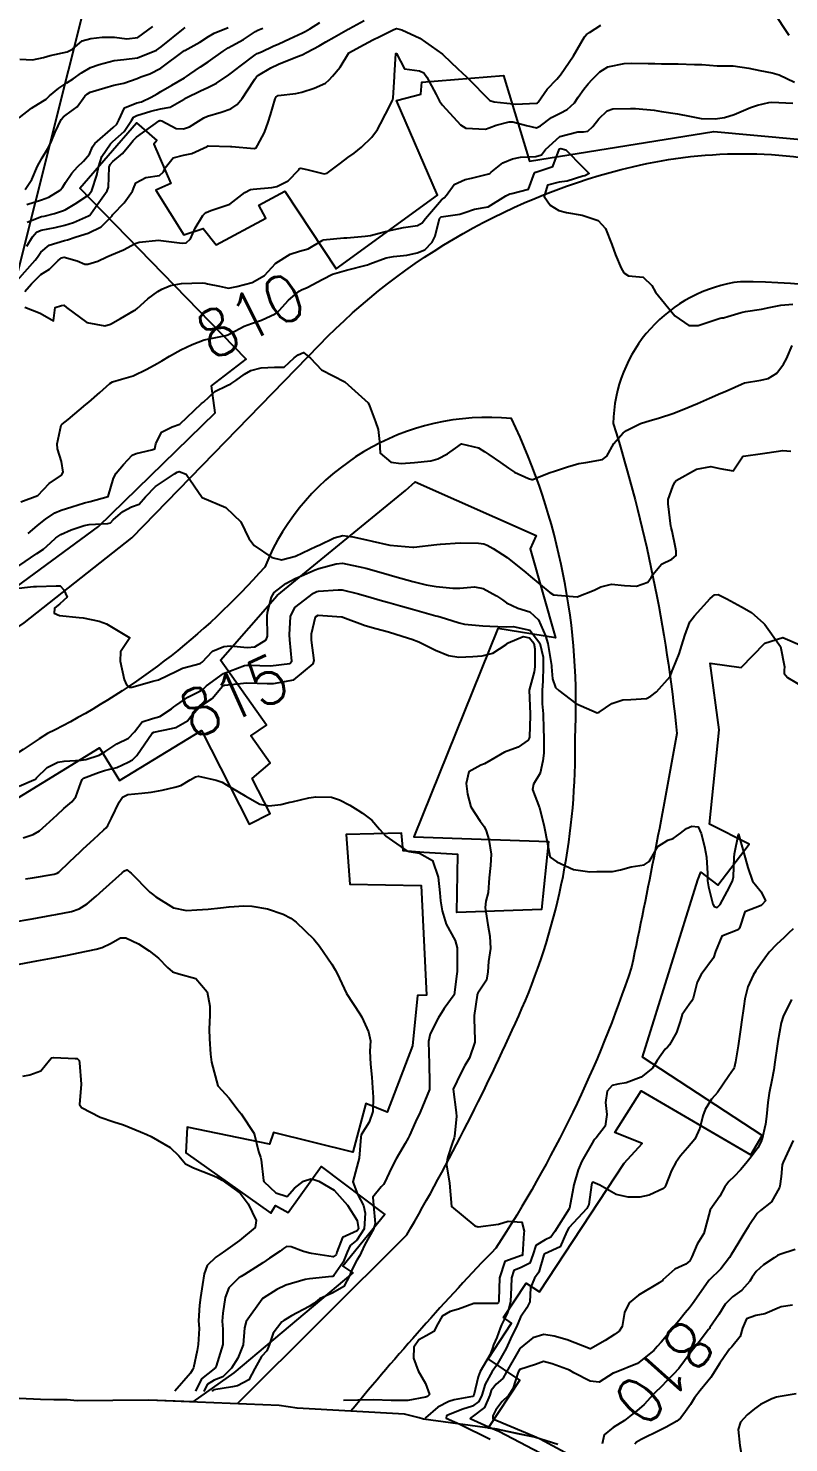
# Model space of a CAD drawing. Header units: metres. Extents: x 318500 to 325275, y 7408834 to 7428799.
# Drawn here: x 321146 to 321210.7, y 7424455.8 to 7424576.1 of the extents above; entities that cross this region are included whole.
import ezdxf
from ezdxf.enums import TextEntityAlignment as Align

# ---------------------------------------------------------------- set-up
doc = ezdxf.new("R2010")
doc.units = ezdxf.units.M
doc.header["$MEASUREMENT"] = 0
doc.linetypes.add('CONTINUO', pattern=[0])
for name, color, linetype in [('Area', 45, 'Continuous'), ('Cotas', 45, 'Continuous'), ('Curvas de Nivel 1m', 11, 'Continuous'), ('Curvas de Nivel 5m', 15, 'Continuous'), ('Edificações', 30, 'Continuous'), ('TEXTO', 45, 'Continuous'), ('Vias Primárias', 230, 'Continuous')]:
    doc.layers.add(name, color=color, linetype=linetype)
doc.styles.add('Style-STANDARD', font='STANDARD.shx')

msp = doc.modelspace()

# ---------------------------------------------------------------- linework, layer by layer
at = {"layer": 'Area'}
msp.add_lwpolyline([(321191.03, 7424455.68), (321189.05, 7424456.29), (321186.23, 7424456.89), (321185.88, 7424456.97), (321179.61, 7424457.83), (321179.24, 7424457.93), (321178, 7424458.25), (321168.86, 7424458.76), (321167.34, 7424459), (321156.22, 7424459.45), (321150.13, 7424459.39), (321149.3, 7424459.48), (321147.03, 7424459.49), (321142.15, 7424459.73)], dxfattribs=at)
at = {"layer": 'Curvas de Nivel 1m', "flags": 128}
for points, elevation in [([(321209.35, 7424577.57), (321210.69, 7424575.55)], 807), ([(321145.03, 7424554.68), (321146.58, 7424556.4), (321146.78, 7424556.67), (321147.06, 7424557.08), (321147.77, 7424557.68), (321149.08, 7424558.09), (321149.31, 7424558.14), (321149.96, 7424558.36), (321150.8, 7424558.63), (321151.09, 7424558.71), (321152.19, 7424559.23), (321153.11, 7424560.18), (321153.16, 7424560.26), (321153.21, 7424560.31), (321154.13, 7424561.29), (321154.84, 7424562.29), (321154.93, 7424562.5), (321155.14, 7424562.99), (321155.98, 7424563.44), (321157.15, 7424563.62), (321157.49, 7424563.92), (321157.64, 7424564.25), (321158.32, 7424565.1), (321159.18, 7424565.34), (321159.91, 7424565.49), (321161.19, 7424566.09), (321161.28, 7424566.12), (321163.19, 7424566.08), (321163.29, 7424566.07), (321165.19, 7424565.92), (321165.36, 7424565.97), (321165.5, 7424566.15), (321166.08, 7424567.27), (321166.4, 7424568.14), (321166.58, 7424568.78), (321166.99, 7424570.13), (321167.08, 7424570.3), (321167.24, 7424570.42), (321168.76, 7424570.59), (321169.25, 7424570.69), (321170.31, 7424571.03), (321171.26, 7424571.46), (321171.57, 7424571.76), (321171.86, 7424572.06), (321172.52, 7424572.82), (321173.26, 7424574.05), (321174.57, 7424574.76), (321175.31, 7424575.15), (321175.89, 7424575.43), (321177.04, 7424576), (321177.23, 7424576.09), (321177.32, 7424576.11), (321177.78, 7424575.99), (321179.31, 7424575.28), (321181.22, 7424573.94), (321181.26, 7424573.91), (321181.29, 7424573.88), (321182.53, 7424572.68), (321183.27, 7424571.99), (321183.31, 7424571.96), (321183.35, 7424571.92), (321185.24, 7424570), (321185.62, 7424569.88), (321187.24, 7424569.7), (321187.41, 7424569.68), (321189.24, 7424569.75), (321189.3, 7424569.78), (321189.36, 7424569.84), (321190.12, 7424570.96), (321190.94, 7424571.81), (321191.27, 7424572.18), (321192.36, 7424573.79), (321193.31, 7424575.4), (321193.49, 7424575.61), (321193.72, 7424575.78), (321194.69, 7424576.41)], 807), ([(321145.21, 7424568.52), (321146.27, 7424569.35), (321147.23, 7424569.92), (321147.51, 7424570.11), (321147.8, 7424570.38), (321148.57, 7424571.05), (321149.26, 7424571.48), (321149.8, 7424571.83), (321150.52, 7424572.35), (321151.27, 7424572.8), (321152.01, 7424573.06), (321153.28, 7424573.39), (321154.1, 7424573.48), (321155.28, 7424573.63), (321156.88, 7424574.27), (321157.29, 7424574.54), (321159.18, 7424576.09), (321159.32, 7424576.21)], 802), ([(321145.28, 7424573.5), (321146.33, 7424573.45), (321147.28, 7424573.66), (321147.84, 7424573.83), (321149.29, 7424574.12), (321149.75, 7424574.36), (321150.58, 7424575.07), (321151.3, 7424575.27), (321152.26, 7424575.37), (321153.31, 7424575.39), (321154.37, 7424575.23), (321155.31, 7424575.35), (321156.58, 7424576.27)], 801), ([(321145.73, 7424562.41), (321146.29, 7424563.26), (321146.77, 7424564.4), (321146.91, 7424564.65), (321147.17, 7424565.11), (321147.65, 7424565.91), (321147.9, 7424566.38), (321148.28, 7424567.3), (321148.78, 7424568.37), (321148.98, 7424568.6), (321149.22, 7424568.77), (321150.13, 7424569.45), (321150.8, 7424570.35), (321151.02, 7424570.57), (321151.25, 7424570.69), (321152.49, 7424571.08), (321153.25, 7424571.28), (321154.11, 7424571.45), (321155.26, 7424571.85), (321155.56, 7424571.99), (321156.32, 7424572.27), (321157.27, 7424572.73), (321159.27, 7424574.23), (321159.29, 7424574.24), (321160.58, 7424574.94), (321161.31, 7424575.44), (321161.79, 7424575.73), (321162.98, 7424576.19)], 803), ([(321145.85, 7424561.15), (321147.12, 7424561.53), (321147.74, 7424561.77), (321148.69, 7424562.37), (321148.9, 7424562.6), (321149.14, 7424563.02), (321149.7, 7424563.81), (321150.18, 7424564.35), (321150.69, 7424564.83), (321151.18, 7424565.43), (321151.46, 7424566.06), (321151.65, 7424566.33), (321153.2, 7424567.69), (321153.52, 7424567.99), (321153.68, 7424568.31), (321154.16, 7424569.36), (321155.23, 7424569.79), (321155.63, 7424569.88), (321156.45, 7424570.27), (321156.94, 7424570.57), (321157.25, 7424570.76), (321158.2, 7424571.3), (321159.27, 7424571.93), (321159.46, 7424572.04), (321159.74, 7424572.23), (321160.64, 7424572.85), (321161.28, 7424573.28), (321162.56, 7424574.19), (321163, 7424574.48), (321163.3, 7424574.64), (321164.3, 7424575.17), (321165.32, 7424575.85), (321165.51, 7424575.96), (321165.94, 7424576.14)], 804), ([(321145.87, 7424557.6), (321146.34, 7424558.4), (321146.69, 7424558.79), (321147.09, 7424558.95), (321148.27, 7424559.2), (321149.1, 7424559.39), (321149.84, 7424559.62), (321151.11, 7424560.18), (321151.21, 7424560.24), (321151.3, 7424560.34), (321151.71, 7424560.92), (321152.71, 7424562.32), (321152.82, 7424562.63), (321152.87, 7424564.31), (321152.94, 7424564.54), (321153.17, 7424564.81), (321154, 7424565.48), (321154.67, 7424566.3), (321154.9, 7424566.58), (321155.2, 7424566.87), (321157.12, 7424568.26), (321157.18, 7424568.29), (321157.21, 7424568.3), (321157.35, 7424568.26), (321158.57, 7424567.61), (321159.2, 7424567.57), (321159.69, 7424567.75), (321160.46, 7424568.22), (321160.91, 7424568.52), (321161.22, 7424568.67), (321162.4, 7424569.01), (321163.23, 7424569.29), (321163.77, 7424569.64), (321164.17, 7424570.17), (321164.6, 7424570.81), (321165.26, 7424571.8), (321165.41, 7424572.01), (321165.56, 7424572.15), (321166.63, 7424572.78), (321167.28, 7424573.08), (321168.9, 7424573.72), (321169.29, 7424573.88), (321169.72, 7424574.09), (321170.72, 7424574.65), (321171.3, 7424574.98), (321172.01, 7424575.37), (321173.21, 7424576.05), (321173.28, 7424576.09), (321173.32, 7424576.11), (321174.57, 7424576.79)], 806), ([(321145.7, 7424553.73), (321146.26, 7424554.4), (321147.04, 7424555.18), (321147.78, 7424555.65), (321148.54, 7424556.38), (321148.8, 7424556.62), (321149.05, 7424556.66), (321150.15, 7424556.35), (321150.79, 7424556.08), (321151.05, 7424556.06), (321151.9, 7424556.33), (321152.67, 7424556.7), (321153.06, 7424556.87), (321154.09, 7424557.28), (321155.07, 7424557.83), (321155.41, 7424557.95), (321157.08, 7424558.1), (321157.25, 7424558.09), (321159.07, 7424557.85), (321159.41, 7424557.89), (321159.8, 7424558.22), (321160.19, 7424559.12), (321160.83, 7424560.21), (321160.97, 7424560.35), (321161.11, 7424560.45), (321161.53, 7424560.62), (321163.12, 7424561.16), (321164.4, 7424562.16), (321164.88, 7424562.41), (321165.13, 7424562.44), (321166.7, 7424562.58), (321167.14, 7424562.67), (321168.09, 7424563.17), (321168.99, 7424564.1), (321169.06, 7424564.2), (321169.16, 7424564.24), (321169.79, 7424564.09), (321171.16, 7424563.74), (321171.41, 7424563.81), (321171.76, 7424564.06), (321172.56, 7424564.66), (321173.18, 7424565.13), (321173.7, 7424565.52), (321174.34, 7424566.03), (321175.2, 7424566.88), (321175.69, 7424567.53), (321175.96, 7424568.01), (321176.39, 7424568.84), (321176.98, 7424570), (321177.03, 7424570.21), (321177.13, 7424572), (321177.14, 7424572.13), (321177.26, 7424574), (321177.32, 7424574), (321177.98, 7424572.69), (321179.28, 7424572.52), (321179.64, 7424572.33), (321179.9, 7424571.96), (321180.7, 7424570.5), (321180.98, 7424569.94), (321181.23, 7424569.59), (321182.75, 7424567.92), (321183.21, 7424567.63), (321184.88, 7424567.56), (321185.21, 7424567.66), (321185.79, 7424567.88), (321186.9, 7424568.18), (321187.21, 7424568.17), (321188.37, 7424567.85), (321189.21, 7424567.67), (321189.56, 7424567.83), (321190.5, 7424568.54), (321191.23, 7424568.92), (321191.83, 7424569.21), (321192.45, 7424569.79), (321192.78, 7424570.26), (321193.26, 7424570.95), (321193.62, 7424571.42), (321193.95, 7424571.77), (321194.61, 7424572.43), (321195.28, 7424572.85), (321196.68, 7424573.14), (321197.28, 7424573.17), (321198.72, 7424573.14), (321199.28, 7424573.13), (321199.86, 7424573.12), (321201.28, 7424573.1), (321202.68, 7424573.05), (321203.28, 7424573.04), (321204.6, 7424572.95), (321205.28, 7424572.94), (321205.96, 7424572.94), (321207.28, 7424572.75), (321208.23, 7424572.53), (321209.28, 7424572.33), (321209.87, 7424572.16), (321211.17, 7424571.54)], 808), ([(321145.7, 7424552.41), (321146.99, 7424551.89), (321148.13, 7424551.24), (321148.28, 7424552.38), (321148.81, 7424552.56), (321149, 7424552.57), (321149.25, 7424552.37), (321150.98, 7424551.1), (321152.49, 7424550.81), (321152.98, 7424550.96), (321153.84, 7424551.45), (321155, 7424552.12), (321155.1, 7424552.18), (321155.24, 7424552.29), (321156.15, 7424553.13), (321157.02, 7424553.75), (321157.34, 7424553.94), (321158.09, 7424554.24), (321159.03, 7424554.42), (321160.77, 7424554.48), (321161.03, 7424554.45), (321161.23, 7424554.41), (321162.24, 7424554.19), (321163.03, 7424554.04), (321163.16, 7424554.05), (321163.73, 7424554.17), (321165.03, 7424554.51), (321166.07, 7424555.1), (321167.02, 7424556.13), (321167.03, 7424556.15), (321167.05, 7424556.16), (321168.26, 7424556.91), (321169.07, 7424557.18), (321169.79, 7424557.37), (321170.98, 7424558.07), (321171.04, 7424558.11), (321171.08, 7424558.13), (321172.84, 7424558.3), (321173.08, 7424558.32), (321174.66, 7424558.45), (321175.09, 7424558.52), (321176.27, 7424558.83), (321177.1, 7424559.01), (321177.9, 7424559.18), (321179.1, 7424559.36), (321179.49, 7424559.58), (321179.77, 7424559.96), (321181.13, 7424561.53), (321181.36, 7424561.71), (321181.58, 7424561.94), (321182.23, 7424562.84), (321183.15, 7424563.26), (321183.69, 7424563.38), (321185.16, 7424563.75), (321185.25, 7424563.79), (321185.37, 7424563.89), (321186.36, 7424564.68), (321187.18, 7424565.02), (321187.87, 7424565.16), (321189.18, 7424565.23), (321189.64, 7424565.38), (321190, 7424565.83), (321191.2, 7424566.92), (321192.75, 7424567.33), (321193.21, 7424567.32), (321193.59, 7424567.39), (321194.03, 7424567.77), (321194.54, 7424568.44), (321195.23, 7424569.1), (321195.71, 7424569.28), (321197.23, 7424569.31), (321197.65, 7424569.31), (321199.23, 7424569.16), (321199.87, 7424569.06), (321201.23, 7424568.86), (321202.24, 7424568.65), (321203.22, 7424568.45), (321204.43, 7424568.43), (321205.22, 7424568.55), (321206.04, 7424568.8), (321207.24, 7424569.32), (321207.43, 7424569.4), (321208.02, 7424569.59), (321208.99, 7424569.83), (321209.24, 7424569.85), (321211.04, 7424569.75)], 809), ([(321145.98, 7424533.17), (321146.75, 7424533.82), (321147.06, 7424534.08), (321147.45, 7424534.38), (321148.24, 7424534.91), (321148.77, 7424535.14), (321149.7, 7424535.43), (321150.78, 7424535.76), (321151.24, 7424535.87), (321152.79, 7424536.31), (321153.24, 7424537.87), (321153.47, 7424538.3), (321154.08, 7424539.04), (321154.83, 7424539.81), (321155.15, 7424539.97), (321156.5, 7424540.27), (321156.74, 7424540.36), (321156.85, 7424540.8), (321157.32, 7424541.79), (321158.24, 7424542.24), (321158.87, 7424542.46), (321160.73, 7424544.21), (321160.82, 7424544.28), (321160.89, 7424544.34), (321161.87, 7424545.23), (321162.91, 7424545.76), (321163.21, 7424545.88), (321163.63, 7424546.17), (321164.37, 7424546.72), (321164.93, 7424547.02), (321165.81, 7424547.26), (321166.94, 7424547.31), (321167.76, 7424547.3), (321168.62, 7424548.1), (321168.95, 7424548.37), (321169.41, 7424548.55), (321169.99, 7424548.08), (321170.94, 7424547.09), (321172.92, 7424546.05), (321174.89, 7424544.27), (321175.02, 7424544.02), (321175.53, 7424542.67), (321175.76, 7424542.01), (321175.88, 7424540.98), (321175.92, 7424540), (321176.83, 7424539.23), (321177.71, 7424539.1), (321178.83, 7424539.19), (321180.23, 7424539.35), (321180.84, 7424539.52), (321181.66, 7424539.93), (321182.34, 7424540.43), (321182.85, 7424540.79), (321184.28, 7424540.46), (321184.84, 7424540.1), (321185.18, 7424539.88), (321186.16, 7424539.2), (321186.83, 7424538.73), (321187.36, 7424538.39), (321188.53, 7424537.83), (321188.82, 7424537.74), (321188.91, 7424537.74), (321189.11, 7424537.83), (321190.31, 7424538.33), (321190.83, 7424538.5), (321191.87, 7424538.83), (321192.83, 7424539.1), (321193.41, 7424539.2), (321194.84, 7424539.45), (321195.2, 7424539.75), (321195.79, 7424540.81), (321196.59, 7424541.73), (321196.76, 7424541.85), (321196.87, 7424541.92), (321198.07, 7424542.53), (321198.89, 7424542.77), (321199.6, 7424542.98), (321200.9, 7424543.4), (321201.1, 7424543.47), (321201.61, 7424543.67), (321202.91, 7424544.22), (321203.93, 7424544.66), (321204.91, 7424545.09), (321205.28, 7424545.25), (321206.09, 7424545.61), (321206.66, 7424545.87), (321206.93, 7424545.98), (321208.3, 7424546.21), (321208.93, 7424546.34), (321209.68, 7424546.81), (321210.25, 7424547.55), (321210.5, 7424548.01), (321210.97, 7424549.16)], 811), ([(321145.19, 7424530.41), (321146.72, 7424531.45), (321147.28, 7424531.83), (321147.88, 7424532.38), (321148.32, 7424532.79), (321148.74, 7424533.07), (321149.62, 7424533.48), (321150.75, 7424533.85), (321151.17, 7424533.92), (321152.76, 7424534.01), (321152.98, 7424534.08), (321153.22, 7424534.31), (321154.04, 7424535.03), (321154.78, 7424535.43), (321155.41, 7424535.65), (321155.97, 7424536.27), (321156.8, 7424537.15), (321158.43, 7424538.24), (321158.66, 7424538.39), (321158.81, 7424538.44), (321159.41, 7424538.22), (321160.79, 7424536.21), (321162.78, 7424535.37), (321164.08, 7424534.16), (321164.74, 7424532.73), (321165.19, 7424532.15), (321166.72, 7424531.11), (321167.52, 7424530.92), (321168.72, 7424531.24), (321170.52, 7424532.07), (321170.74, 7424532.18), (321172.01, 7424532.79), (321172.75, 7424532.98), (321173.59, 7424532.88), (321174.75, 7424532.62), (321175.24, 7424532.51), (321176.74, 7424532.17), (321178.7, 7424532.01), (321178.74, 7424532.01), (321178.79, 7424532.01), (321180.74, 7424532.22), (321181.06, 7424532.26), (321182.74, 7424532.38), (321184.29, 7424532.35), (321184.74, 7424532.28), (321185.03, 7424532.17), (321185.55, 7424531.88), (321186.73, 7424531.11), (321188.33, 7424529.84), (321188.71, 7424529.51), (321190.36, 7424528.14), (321190.68, 7424527.95), (321192.68, 7424527.78), (321194.12, 7424528.33), (321194.69, 7424528.61), (321195.6, 7424528.84), (321196.7, 7424528.74), (321197.74, 7424528.67), (321198.7, 7424529.03), (321198.99, 7424529.41), (321199.14, 7424529.7), (321199.86, 7424530.55), (321200.73, 7424530.97), (321201.11, 7424531.29), (321201.1, 7424531.67), (321201.04, 7424531.98), (321200.76, 7424533.37), (321200.68, 7424533.68), (321200.66, 7424533.78), (321200.42, 7424535.68), (321200.44, 7424536.04), (321200.81, 7424537.16), (321200.98, 7424537.52), (321201.11, 7424537.68), (321202.83, 7424538.64), (321204.05, 7424538.85), (321204.83, 7424538.68), (321205.96, 7424538.48), (321206.69, 7424539.6), (321206.76, 7424539.68), (321206.84, 7424539.73), (321208.46, 7424539.96), (321208.85, 7424540.02), (321210.19, 7424540.21), (321210.85, 7424540.17)], 812), ([(321144.68, 7424528.45), (321146.44, 7424528.64), (321146.68, 7424528.66), (321148.35, 7424528.71), (321148.69, 7424528.71), (321149.01, 7424528.37), (321149.28, 7424527.75), (321148.66, 7424527.19), (321148.21, 7424526.82), (321148.19, 7424526.37), (321148.65, 7424526.19), (321150.32, 7424526.02), (321150.65, 7424525.98), (321152.02, 7424525.7), (321152.64, 7424525.47), (321154.63, 7424524.29), (321153.82, 7424523.09), (321153.79, 7424522.3), (321154.15, 7424520.73), (321154.33, 7424520.29), (321154.58, 7424520.09), (321154.79, 7424520.08), (321155.51, 7424520.28), (321156.58, 7424520.59), (321157.06, 7424520.72), (321158.59, 7424521.45), (321159.11, 7424521.71), (321160.6, 7424522.1), (321160.79, 7424522.21), (321161.66, 7424523.15), (321162.62, 7424523.55), (321163.2, 7424523.6), (321164.62, 7424523.47), (321165.25, 7424523.51), (321166.23, 7424524.13), (321166.34, 7424524.43), (321166.32, 7424526.13), (321166.34, 7424526.45), (321166.68, 7424527.75), (321166.9, 7424528.13), (321167.89, 7424528.91), (321168.7, 7424529.32), (321169.24, 7424529.56), (321170.38, 7424530.07), (321170.71, 7424530.19), (321172.19, 7424530.59), (321172.72, 7424530.64), (321174.46, 7424530.28), (321174.71, 7424530.21), (321175.41, 7424530.01), (321176.7, 7424529.64), (321177.18, 7424529.5), (321178.7, 7424529.08), (321179.85, 7424528.79), (321180.69, 7424528.65), (321182.1, 7424528.5), (321182.69, 7424528.51), (321183.96, 7424528.63), (321184.69, 7424528.49), (321185.82, 7424527.87), (321186.32, 7424527.51), (321186.67, 7424527.26), (321187.64, 7424526.82), (321188.67, 7424526.49), (321189.38, 7424525.82), (321189.98, 7424524.47), (321190.18, 7424523.81), (321190.49, 7424521.92), (321190.5, 7424521.81), (321190.59, 7424520.79), (321190.84, 7424520.06), (321191.12, 7424519.8), (321192.56, 7424518.69), (321194.38, 7424517.92), (321194.55, 7424517.96), (321195.62, 7424518.69), (321196.57, 7424519.01), (321197.25, 7424519.04), (321198.57, 7424519.14), (321198.95, 7424519.32), (321199.44, 7424519.69), (321200.59, 7424521.01), (321200.78, 7424521.49), (321200.85, 7424521.67), (321201.35, 7424522.93), (321201.59, 7424523.66), (321201.83, 7424524.48), (321202.28, 7424525.65), (321202.67, 7424526.17), (321204.01, 7424527.63), (321204.36, 7424527.95), (321204.69, 7424527.98), (321205.43, 7424527.61), (321206.67, 7424526.93), (321207.53, 7424526.45), (321208.52, 7424525.57), (321208.66, 7424525.41), (321209.98, 7424523.55), (321210.33, 7424521.82), (321210.3, 7424521.54), (321210.3, 7424521.25), (321210.59, 7424520.92), (321212.1, 7424520.01)], 813), ([(321145.2, 7424511.66), (321146.47, 7424512.2), (321146.59, 7424512.27), (321146.69, 7424512.39), (321147.6, 7424513.26), (321148.49, 7424513.7), (321149.04, 7424513.81), (321150.49, 7424513.88), (321150.89, 7424513.94), (321152.01, 7424514.32), (321152.5, 7424514.6), (321153.53, 7424515.28), (321154.51, 7424515.76), (321155.02, 7424516.28), (321155.67, 7424517.13), (321156.54, 7424517.43), (321157.19, 7424517.6), (321158.18, 7424518.24), (321158.38, 7424518.41), (321158.55, 7424518.54), (321159.55, 7424519.24), (321160.57, 7424519.76), (321160.85, 7424519.93), (321161.14, 7424520.2), (321162.59, 7424521.25), (321164.38, 7424521.94), (321164.6, 7424521.97), (321164.78, 7424521.96), (321166.6, 7424521.9), (321168.23, 7424522.11), (321168.41, 7424522.29), (321168.25, 7424524.11), (321168.2, 7424524.54), (321168.28, 7424526.11), (321168.67, 7424526.87), (321170.26, 7424528.08), (321170.54, 7424528.22), (321170.68, 7424528.26), (321172.36, 7424528.38), (321172.68, 7424528.36), (321174.07, 7424528.03), (321174.55, 7424527.89), (321174.68, 7424527.85), (321176.12, 7424527.44), (321176.67, 7424527.28), (321177.64, 7424527.01), (321178.67, 7424526.72), (321179.26, 7424526.55), (321180.66, 7424526.17), (321180.84, 7424526.12), (321181.47, 7424525.93), (321182.65, 7424525.57), (321183.1, 7424525.45), (321184.65, 7424525.3), (321185.24, 7424525.29), (321186.65, 7424525.22), (321187.24, 7424525.26), (321188.65, 7424524.94), (321189.52, 7424523.82), (321189.78, 7424522.65), (321189.8, 7424521.82), (321189.77, 7424520.64), (321189.71, 7424519.82), (321189.72, 7424518.67), (321189.78, 7424517.82), (321189.83, 7424516.51), (321189.86, 7424515.82), (321189.84, 7424514.49), (321189.77, 7424513.82), (321189.53, 7424512.78), (321188.97, 7424511.83), (321188.89, 7424511.4), (321189.48, 7424509.82), (321189.86, 7424508.38), (321189.97, 7424507.81), (321190.32, 7424505.88), (321190.33, 7424505.81), (321190.39, 7424505.62), (321190.95, 7424505.24), (321192.37, 7424504.59), (321193.75, 7424504.38), (321194.37, 7424504.41), (321195.7, 7424504.41), (321196.37, 7424504.54), (321197.28, 7424504.81), (321198.38, 7424504.98), (321198.82, 7424505.25), (321199.06, 7424505.69), (321199.55, 7424506.54), (321200.41, 7424507.07), (321200.85, 7424507.23), (321201.48, 7424507.66), (321202, 7424508.08), (321202.43, 7424508.28), (321202.98, 7424508.2), (321203.24, 7424507.64), (321203.51, 7424506.53), (321203.7, 7424505.63), (321203.77, 7424504.23), (321203.78, 7424503.63), (321203.85, 7424503.12), (321204.23, 7424501.62), (321204.34, 7424501.43), (321204.6, 7424501.36), (321204.84, 7424501.61), (321205.45, 7424502.7), (321205.91, 7424503.6), (321205.99, 7424503.97), (321206.04, 7424505.6), (321206.08, 7424505.9), (321206.42, 7424507.59), (321206.98, 7424505.58), (321207.21, 7424504.75), (321207.61, 7424503.58), (321208.35, 7424502.67), (321208.71, 7424501.93), (321208.39, 7424501.57), (321208.37, 7424501.54), (321208.34, 7424501.53), (321206.94, 7424500.97), (321206.49, 7424499.59), (321206.42, 7424499.48), (321206.31, 7424499.42), (321204.99, 7424498.92), (321204.44, 7424497.62), (321204.27, 7424497.08), (321203.22, 7424495.64), (321202.9, 7424494.99), (321202.55, 7424493.65), (321202.45, 7424493.42), (321202.22, 7424493.11), (321201.62, 7424492.24), (321201.45, 7424491.66), (321201.14, 7424490.71), (321200.55, 7424489.67), (321200.37, 7424489.48), (321200.17, 7424489.3), (321199.5, 7424488.34), (321199.08, 7424487.69), (321198.14, 7424486.91), (321196.85, 7424486.44), (321196.13, 7424486.32), (321195.66, 7424486.2), (321195.23, 7424485.74), (321195.1, 7424484.75), (321195.22, 7424483.74), (321195.08, 7424482.75), (321194.31, 7424481.75), (321194.18, 7424481.64), (321194.07, 7424481.49), (321193.09, 7424479.76), (321192.78, 7424479.03), (321192.4, 7424477.77), (321192.33, 7424477.46), (321192.02, 7424475.78), (321191.99, 7424475.72), (321190.77, 7424473.8), (321190.44, 7424473.32), (321189.96, 7424473.07), (321189.17, 7424472.6), (321188.92, 7424471.82), (321188.66, 7424471.1), (321187.92, 7424470.73), (321187.29, 7424470.46), (321187.09, 7424469.84), (321187.08, 7424469.02), (321187.01, 7424467.84), (321186.79, 7424466.94), (321186.25, 7424465.85), (321186.13, 7424465.58), (321185.84, 7424464.77), (321185.56, 7424464.14), (321185.49, 7424463.87), (321185.29, 7424463.33), (321184.44, 7424461.88), (321184.25, 7424461.44), (321183.88, 7424459.88), (321183.85, 7424459.81), (321183.78, 7424459.76), (321182.22, 7424459.46), (321181.77, 7424459.33), (321180.84, 7424458.85), (321179.78, 7424457.94), (321179.8, 7424457.92)], 814), ([(321145.74, 7424503.78), (321146.35, 7424503.88), (321148.19, 7424504.19), (321148.36, 7424504.23), (321148.45, 7424504.27), (321148.57, 7424504.36), (321149.5, 7424505.23), (321150.39, 7424506.08), (321150.52, 7424506.21), (321150.65, 7424506.34), (321151.56, 7424507.17), (321152.41, 7424507.96), (321152.6, 7424508.13), (321152.74, 7424508.31), (321153.07, 7424508.95), (321153.73, 7424510.3), (321154.01, 7424510.74), (321154.45, 7424510.97), (321155.65, 7424511.07), (321156.45, 7424511.15), (321157.37, 7424511.33), (321158.46, 7424511.58), (321158.97, 7424511.72), (321159.75, 7424512.22), (321160.22, 7424512.47), (321160.47, 7424512.51), (321161.98, 7424512.19), (321162.47, 7424512), (321162.85, 7424511.79), (321164.45, 7424510.86), (321165.68, 7424510.14), (321166.44, 7424509.99), (321167.48, 7424510.11), (321168.23, 7424510.31), (321168.44, 7424510.35), (321169.86, 7424510.67), (321170.45, 7424510.76), (321171.78, 7424510.72), (321172.45, 7424510.52), (321173.35, 7424510.04), (321174.03, 7424509.62), (321174.43, 7424509.38), (321175.2, 7424508.78), (321175.86, 7424508), (321176.41, 7424507.41), (321178.19, 7424506.18), (321178.39, 7424506.12), (321179.26, 7424505.96), (321180.38, 7424505.35), (321180.87, 7424503.93), (321181.01, 7424502.59), (321181.07, 7424501.93), (321181.19, 7424501.06), (321181.55, 7424499.92), (321182.29, 7424498.55), (321182.47, 7424497.91), (321182.48, 7424497.7), (321182.48, 7424495.91), (321182.46, 7424495.7), (321182.23, 7424493.91), (321181.37, 7424492.77), (321180.87, 7424491.93), (321180.19, 7424490.6), (321180.04, 7424489.94), (321180.08, 7424488.01), (321180.09, 7424487.94), (321180.13, 7424486.56), (321180.13, 7424485.94), (321180.12, 7424485.88), (321179.32, 7424483.95), (321178.92, 7424483.12), (321178.42, 7424481.96), (321178.31, 7424481.72), (321178.06, 7424481.27), (321177.56, 7424480.46), (321177.29, 7424479.98), (321176.85, 7424479.16), (321176.32, 7424477.99), (321176.22, 7424477.78), (321176.01, 7424477.6), (321175.29, 7424476.71), (321175.36, 7424476), (321175.5, 7424474.47), (321175.36, 7424474), (321174.63, 7424472.69), (321174.31, 7424472.01), (321174.2, 7424471.75), (321173.93, 7424471.36), (321173.47, 7424470.48), (321173.3, 7424470.03), (321172.84, 7424469.1), (321171.9, 7424468.57), (321170.76, 7424468.06), (321170.28, 7424467.66), (321169.88, 7424467.4), (321168.39, 7424466.61), (321167.86, 7424466.31), (321167.73, 7424466.23), (321167.56, 7424466.1), (321166.82, 7424465.13), (321166.48, 7424464.11), (321166.29, 7424463.65), (321165.82, 7424463.15), (321165.27, 7424462.13), (321164.76, 7424461.17), (321163.79, 7424460.67), (321163.37, 7424460.57), (321161.78, 7424460.32), (321161.69, 7424460.28), (321161.64, 7424460.18)], 816), ([(321144.63, 7424500.09), (321146.31, 7424500.39), (321147.99, 7424500.69), (321148.32, 7424500.74), (321149.66, 7424501.01), (321150.32, 7424501.25), (321150.99, 7424501.67), (321151.76, 7424502.32), (321152.35, 7424502.86), (321153.96, 7424504.29), (321154.17, 7424504.48), (321154.36, 7424504.54), (321154.73, 7424504.28), (321156.34, 7424502.65), (321156.55, 7424502.47), (321156.83, 7424502.25), (321158.33, 7424501.32), (321159.45, 7424501.1), (321160.32, 7424501.15), (321161.3, 7424501.22), (321162.33, 7424501.31), (321163.09, 7424501.41), (321164.33, 7424501.5), (321165.01, 7424501.46), (321166.33, 7424501.25), (321167.66, 7424500.77), (321168.31, 7424500.43), (321168.79, 7424500.09), (321170.29, 7424498.66), (321170.76, 7424498.07), (321171.8, 7424496.52), (321172.1, 7424496.05), (321172.26, 7424495.73), (321173.06, 7424494.04), (321174.2, 7424492.3), (321174.37, 7424492.02), (321174.94, 7424490.76), (321175.1, 7424490.01), (321175.04, 7424489.13), (321175.09, 7424488.01), (321175.2, 7424486.93), (321175.28, 7424486), (321175.34, 7424485.23), (321175.29, 7424484), (321175, 7424483.1), (321174.32, 7424482.02), (321174.27, 7424481.81), (321174.15, 7424480.02), (321174.04, 7424479.73), (321173.61, 7424478.02), (321174, 7424476.97), (321174.5, 7424476.01), (321174.65, 7424475.34), (321174.56, 7424474.01), (321173.95, 7424473.06), (321173.38, 7424472.59), (321173.11, 7424472.03), (321172.78, 7424471.18), (321171.99, 7424470.04), (321171.95, 7424470), (321171.91, 7424469.97), (321171.82, 7424469.95), (321169.91, 7424469.76), (321169.53, 7424469.7), (321167.9, 7424469.24), (321167.13, 7424468.87), (321165.98, 7424468.12), (321165.92, 7424468.08), (321165.88, 7424468.04), (321164.52, 7424466.14), (321164.38, 7424465.61), (321164.26, 7424464.14), (321163.82, 7424463.03), (321163.28, 7424462.16), (321162.53, 7424461.44), (321161.79, 7424461.15), (321161.2, 7424460.77), (321160.93, 7424460.19)], 817), ([(321211.05, 7424499.53), (321210.67, 7424499.17), (321210.3, 7424498.81), (321209.64, 7424498.2), (321209.03, 7424497.56), (321208.27, 7424496.54), (321207.88, 7424495.96), (321207.65, 7424495.58), (321207.21, 7424494.61), (321206.95, 7424493.58), (321206.85, 7424492.95), (321206.67, 7424491.59), (321206.61, 7424491.17), (321206.38, 7424489.59), (321206.35, 7424489.41), (321206.16, 7424488.21), (321206.04, 7424487.7), (321205.98, 7424487.59), (321205.58, 7424487.04), (321204.62, 7424485.61), (321204.39, 7424485.36), (321204.12, 7424485.04), (321203.57, 7424484.16), (321203.37, 7424483.63), (321203.13, 7424482.59), (321202.7, 7424481.64), (321202.06, 7424480.9), (321201.47, 7424480.24), (321201.07, 7424479.66), (321200.71, 7424478.99), (321200.2, 7424477.67), (321200.13, 7424477.56), (321200.02, 7424477.45), (321198.82, 7424476.88), (321198.01, 7424476.72), (321197.02, 7424476.7), (321196.01, 7424476.93), (321194.6, 7424477.74), (321194.02, 7424477.98), (321193.92, 7424477.86), (321193.9, 7424477.75), (321193.67, 7424476.08), (321193.51, 7424475.76), (321191.97, 7424474.11), (321191.81, 7424473.78), (321191.25, 7424472.49), (321189.94, 7424471.9), (321189.88, 7424471.87), (321189.86, 7424471.81), (321189.41, 7424470.33), (321189.06, 7424469.82), (321188.72, 7424469), (321188.67, 7424467.82), (321188.41, 7424467.29), (321187.87, 7424466.51), (321187.67, 7424466.02), (321187.59, 7424465.83), (321187.01, 7424464.67), (321186.63, 7424463.85), (321185.82, 7424462.39), (321185.46, 7424461.87), (321184.85, 7424460.82), (321184.56, 7424459.87), (321184.33, 7424459.32), (321183.77, 7424458.94), (321182.97, 7424458.69), (321181.75, 7424458.21), (321181.56, 7424458.11), (321181.55, 7424457.91), (321182.7, 7424457.41), (321185.27, 7424456.13)], 813), ([(321144.6, 7424496.41), (321146.26, 7424496.74), (321146.7, 7424496.82), (321148.27, 7424497.09), (321149.32, 7424497.3), (321150.27, 7424497.5), (321151.76, 7424497.8), (321152.28, 7424497.96), (321152.98, 7424498.3), (321153.82, 7424498.76), (321154.29, 7424498.78), (321155.36, 7424498.27), (321156.27, 7424497.66), (321157.05, 7424497.03), (321157.82, 7424496.24), (321158.25, 7424495.87), (321158.78, 7424495.7), (321160.25, 7424495.3), (321161.2, 7424494.19), (321161.43, 7424492.97), (321161.42, 7424492.19), (321161.38, 7424490.99), (321161.39, 7424490.19), (321161.48, 7424488.87), (321161.58, 7424488.19), (321162.12, 7424486.18), (321163.07, 7424485.13), (321163.82, 7424484.15), (321164.09, 7424483.8), (321165.21, 7424482.13), (321165.57, 7424480.6), (321165.74, 7424480.12), (321165.8, 7424479.89), (321165.99, 7424478.12), (321166.02, 7424478.05), (321167.05, 7424477.07), (321168, 7424476.77), (321168.63, 7424477.47), (321169.39, 7424478.08), (321170.02, 7424478.26), (321170.19, 7424478.24), (321170.71, 7424478.06), (321172.01, 7424477.3), (321173.14, 7424476.03), (321173.97, 7424474.74), (321174.08, 7424474.02), (321173.96, 7424473.84), (321172.71, 7424473.28), (321172.24, 7424472.04), (321172.17, 7424471.8), (321171.93, 7424471.63), (321170.08, 7424471.93), (321169.94, 7424471.96), (321169.41, 7424472.08), (321168.35, 7424472.5), (321167.94, 7424472.51), (321167.7, 7424472.34), (321167.41, 7424472.11), (321166.52, 7424471.52), (321165.93, 7424471.14), (321165.31, 7424470.74), (321164.38, 7424470.14), (321164.09, 7424469.96), (321163.91, 7424469.84), (321163.05, 7424469.01), (321162.74, 7424468.17), (321162.54, 7424466.85), (321162.49, 7424466.17), (321162.54, 7424465.48), (321162.55, 7424464.17), (321161.98, 7424462.35), (321161.89, 7424462.18), (321161.85, 7424462.14), (321161.81, 7424462.12), (321160.71, 7424461.27), (321160.21, 7424460.2)], 818), ([(321210.92, 7424493.53), (321210.22, 7424492.08), (321210.05, 7424491.54), (321209.77, 7424489.96), (321209.71, 7424489.55), (321209.51, 7424488.2), (321209.41, 7424487.55), (321209.24, 7424486.66), (321209.02, 7424485.56), (321208.91, 7424484.77), (321208.8, 7424483.56), (321208.72, 7424482.93), (321208.4, 7424481.57), (321208.06, 7424480.9), (321207.48, 7424480.15), (321207.03, 7424479.58), (321206.59, 7424479.04), (321206.03, 7424478.46), (321205.59, 7424478.04), (321205.25, 7424477.6), (321204.81, 7424476.81), (321203.99, 7424475.62), (321203.45, 7424473.63), (321202.89, 7424472.7), (321202.45, 7424471.64), (321202.27, 7424471.31), (321201.93, 7424471.02), (321200.99, 7424470.6), (321199.97, 7424469.67), (321199.94, 7424469.63), (321199.91, 7424469.58), (321199.67, 7424469.43), (321197.9, 7424468.37), (321197.11, 7424467.71), (321196.7, 7424466.9), (321196.52, 7424465.72), (321196.26, 7424465.32), (321195.85, 7424465.02), (321195.06, 7424464.52), (321193.83, 7424463.8), (321193.78, 7424463.8), (321191.84, 7424464.57), (321190.74, 7424464.9), (321189.85, 7424465.03), (321188.9, 7424464.76), (321187.83, 7424463.87), (321187.81, 7424463.85), (321187.8, 7424463.83), (321187.77, 7424463.78), (321186.68, 7424461.85), (321186.35, 7424461.3), (321185.79, 7424460.8), (321185.38, 7424460.28), (321185.24, 7424459.87), (321184.8, 7424458.83), (321183.75, 7424458.02), (321183.66, 7424457.98), (321183.59, 7424457.88), (321185.13, 7424457.19), (321186.01, 7424456.81), (321190.74, 7424454.34)], 812), ([(321145.53, 7424486.99), (321146.13, 7424487.12), (321147.05, 7424487.47), (321147.78, 7424488.37), (321147.96, 7424488.56), (321148.15, 7424488.6), (321149.98, 7424488.52), (321150.15, 7424488.5), (321150.3, 7424488.34), (321150.34, 7424488.14), (321150.48, 7424486.33), (321150.34, 7424484.58), (321150.5, 7424484.33), (321152.09, 7424483.53), (321153.25, 7424483.13), (321154.08, 7424482.85), (321155.54, 7424482.27), (321156.07, 7424482.05), (321156.45, 7424481.87), (321158.05, 7424480.93), (321158.78, 7424480.22), (321159.37, 7424479.55), (321160.03, 7424479.21), (321161.63, 7424478.58), (321162.02, 7424478.41), (321162.18, 7424478.34), (321162.49, 7424478.17), (321164, 7424477.05), (321164.7, 7424476.14), (321165.36, 7424474.74), (321165.28, 7424474.13), (321163.95, 7424473.03), (321162.75, 7424472.17), (321162.27, 7424471.84), (321161.93, 7424471.61), (321161.21, 7424470.9), (321160.94, 7424470.19), (321160.8, 7424469.29), (321160.64, 7424468.19), (321160.55, 7424467.52), (321160.48, 7424466.19), (321160.51, 7424465.53), (321160.45, 7424464.19), (321160.34, 7424463.68), (321160.05, 7424462.2), (321159.97, 7424462.03), (321159.8, 7424461.73), (321158.45, 7424460.22)], 819), ([(321211.05, 7424481.53), (321210.21, 7424479.69), (321210.15, 7424479.54), (321210.13, 7424479.46), (321210.03, 7424478.48), (321209.93, 7424477.64), (321209.91, 7424477.54), (321209.23, 7424476.32), (321208.28, 7424475.57), (321207.99, 7424475.31), (321207.28, 7424474.27), (321206.87, 7424473.58), (321206.53, 7424473.02), (321205.95, 7424472.08), (321205.76, 7424471.77), (321205.65, 7424471.59), (321204.92, 7424470.61), (321203.91, 7424469.66), (321203.89, 7424469.64), (321203.88, 7424469.62), (321203.82, 7424469.53), (321202.51, 7424467.64), (321202.24, 7424467.29), (321201.88, 7424466.86), (321201.32, 7424466.2), (321200.89, 7424465.66), (321200.43, 7424465.08), (321199.84, 7424464.37), (321199.5, 7424464.01), (321199.2, 7424463.68), (321197.82, 7424462.57), (321195.86, 7424461.77), (321195.81, 7424461.76), (321195.79, 7424461.75), (321195.76, 7424461.73), (321194.56, 7424460.98), (321193.8, 7424461.06), (321192.41, 7424461.77), (321192.02, 7424461.99), (321191.81, 7424462.07), (321190.56, 7424462.54), (321189.82, 7424462.73), (321189.14, 7424462.49), (321187.81, 7424462.05), (321187.66, 7424461.83), (321187.22, 7424460.4), (321186.85, 7424459.84), (321186.31, 7424459.32), (321185.76, 7424458.61), (321185.51, 7424458.1), (321185.52, 7424457.86), (321188.29, 7424456.69), (321189.23, 7424456.31), (321189.54, 7424456.17), (321196.2, 7424452.56)], 811), ([(321211.01, 7424467.52), (321210.04, 7424467.39), (321209.89, 7424467.33), (321208.66, 7424466.78), (321207.88, 7424466.65), (321207.1, 7424466.35), (321206.74, 7424465.58), (321206.56, 7424464.87), (321205.84, 7424463.99), (321205.64, 7424463.78), (321205.5, 7424463.59), (321204.81, 7424462.6), (321204.21, 7424461.61), (321204.06, 7424461.36), (321203.8, 7424461.05), (321203.14, 7424460.28), (321202.66, 7424459.64), (321202.32, 7424459.09), (321201.76, 7424458.28), (321201.48, 7424457.92), (321201.17, 7424457.66), (321200.26, 7424457.15), (321199.74, 7424456.89), (321198.13, 7424456.09), (321197.73, 7424455.87), (321197.58, 7424455.7)], 809), ([(321211.32, 7424459.99), (321209.78, 7424459.74), (321209.63, 7424459.7), (321209.24, 7424459.55), (321208.27, 7424459.07), (321207.77, 7424458.72), (321207.14, 7424458.19), (321206.57, 7424457.58), (321206.37, 7424456.95), (321206.52, 7424455.58), (321206.69, 7424454.6), (321206.96, 7424453.58), (321207.68, 7424452), (321208.03, 7424451.56), (321209.66, 7424450.66), (321210.78, 7424450.65)], 808)]:
    msp.add_lwpolyline(points, dxfattribs=dict(at, elevation=elevation))
at = {"layer": 'Curvas de Nivel 5m', "flags": 128}
for points, elevation in [([(321145.88, 7424559.63), (321147.11, 7424560.11), (321147.33, 7424560.16), (321148.21, 7424560.38), (321148.89, 7424560.6), (321149.11, 7424560.7), (321149.96, 7424561.2), (321151.13, 7424561.98), (321151.4, 7424562.34), (321151.83, 7424563.64), (321151.96, 7424564.33), (321152.25, 7424565.24), (321152.97, 7424566.31), (321153.19, 7424566.51), (321154.15, 7424567.35), (321154.77, 7424568.29), (321154.94, 7424568.56), (321155.22, 7424568.7), (321156.4, 7424569.09), (321157.23, 7424569.28), (321158.06, 7424569.42), (321159.24, 7424570.11), (321159.3, 7424570.16), (321159.43, 7424570.23), (321160.65, 7424570.81), (321161.25, 7424571.09), (321162, 7424571.46), (321163.05, 7424572.18), (321163.27, 7424572.35), (321164.01, 7424572.9), (321165.29, 7424573.88), (321165.46, 7424573.98), (321165.83, 7424574.14), (321166.83, 7424574.6), (321167.3, 7424574.81), (321168.2, 7424575.23), (321169.31, 7424575.74), (321169.55, 7424575.86), (321169.94, 7424576.09), (321170.8, 7424576.62)], 805), ([(321145.35, 7424535.85), (321146.79, 7424536.39), (321147.76, 7424537.42), (321148.81, 7424538.13), (321148.95, 7424538.37), (321148.82, 7424539.29), (321148.47, 7424540.37), (321148.44, 7424540.78), (321148.79, 7424542.37), (321148.83, 7424542.42), (321148.87, 7424542.45), (321149.37, 7424542.85), (321150.89, 7424544.12), (321151.15, 7424544.34), (321152.08, 7424545.14), (321152.91, 7424545.91), (321153.16, 7424546.07), (321153.92, 7424546.3), (321154.72, 7424546.5), (321154.92, 7424546.56), (321156.08, 7424547.13), (321156.94, 7424547.62), (321157.34, 7424547.86), (321158, 7424548.24), (321158.96, 7424548.77), (321159.93, 7424549.25), (321160.96, 7424549.62), (321162.79, 7424550), (321162.97, 7424550.06), (321163.2, 7424550.18), (321164.35, 7424550.79), (321164.98, 7424551.01), (321165.83, 7424551.3), (321167, 7424551.84), (321167.16, 7424551.96), (321167.32, 7424552.13), (321168.13, 7424553), (321169.02, 7424553.76), (321169.23, 7424553.89), (321169.71, 7424554.09), (321171.04, 7424554.8), (321171.87, 7424555.23), (321173.05, 7424555.57), (321174.84, 7424556.02), (321174.99, 7424556.08), (321175.05, 7424556.1), (321176.44, 7424556.62), (321177.06, 7424556.73), (321178.2, 7424556.84), (321179.07, 7424557.03), (321179.73, 7424557.3), (321180.34, 7424557.95), (321180.59, 7424558.45), (321180.97, 7424559.94), (321181.11, 7424560.09), (321182.71, 7424560.33), (321183.12, 7424560.45), (321183.96, 7424560.75), (321185.12, 7424560.95), (321186.62, 7424561.87), (321186.95, 7424562.05), (321187.13, 7424562.08), (321188.55, 7424562.44), (321189.06, 7424563.84), (321189.11, 7424563.89), (321189.16, 7424563.9), (321190.62, 7424564.37), (321191.14, 7424565.81), (321191.19, 7424565.89), (321191.3, 7424565.92), (321191.73, 7424565.8), (321193.17, 7424564.33), (321193.71, 7424563.77), (321193.34, 7424563.59), (321193.16, 7424563.55), (321191.82, 7424563.13), (321191.15, 7424563.04), (321190.17, 7424562.79), (321189.89, 7424561.83), (321190.4, 7424561.1), (321191.12, 7424560.63), (321191.77, 7424560.45), (321193.11, 7424560.25), (321194.46, 7424559.77), (321195.1, 7424559.11), (321195.63, 7424557.75), (321195.95, 7424556.87), (321196.42, 7424555.74), (321196.65, 7424555.34), (321197.04, 7424555.09), (321198.29, 7424554.96), (321199.04, 7424554.25), (321199.36, 7424553.7), (321201, 7424551.68), (321202.19, 7424550.86), (321202.99, 7424550.85), (321204.86, 7424551.48), (321205, 7424551.5), (321205.12, 7424551.49), (321205.51, 7424551.61), (321206.65, 7424551.96), (321207.01, 7424552.03), (321208.36, 7424552.23), (321209.01, 7424552.39), (321210, 7424552.58), (321211.02, 7424552.66)], 810), ([(321145.54, 7424507.27), (321146.41, 7424507.56), (321146.93, 7424507.87), (321147.52, 7424508.37), (321148.43, 7424509.23), (321149.02, 7424509.77), (321149.69, 7424510.35), (321150.02, 7424510.77), (321150.46, 7424511.94), (321150.56, 7424512.25), (321150.67, 7424512.34), (321151.95, 7424512.84), (321152.48, 7424512.99), (321153.51, 7424513.27), (321154.49, 7424513.7), (321154.86, 7424513.92), (321155.21, 7424514.28), (321156.52, 7424516.19), (321156.66, 7424516.26), (321158.18, 7424516.58), (321158.53, 7424516.67), (321159.52, 7424517.24), (321160.31, 7424518.21), (321160.43, 7424518.33), (321160.55, 7424518.41), (321161.62, 7424519.14), (321162.51, 7424520.18), (321162.58, 7424520.24), (321162.67, 7424520.27), (321164.58, 7424520.46), (321166.32, 7424520.4), (321166.58, 7424520.39), (321166.84, 7424520.39), (321168.59, 7424520.7), (321170.21, 7424522.08), (321170.31, 7424522.37), (321170.09, 7424524.08), (321170.08, 7424524.63), (321170.42, 7424526.07), (321170.66, 7424526.22), (321172.64, 7424526.07), (321172.66, 7424526.07), (321172.68, 7424526.07), (321172.74, 7424526.05), (321174.65, 7424525.34), (321175.56, 7424525.09), (321176.64, 7424524.79), (321178.34, 7424524.27), (321178.63, 7424524.18), (321179.22, 7424523.96), (321180.62, 7424523.25), (321181.75, 7424522.79), (321182.61, 7424522.64), (321183.8, 7424522.71), (321184.61, 7424522.75), (321185.5, 7424522.99), (321186.63, 7424523.73), (321186.7, 7424523.79), (321186.8, 7424523.86), (321188.09, 7424524.39), (321188.64, 7424524.29), (321188.99, 7424523.83), (321189.09, 7424523.35), (321189.07, 7424521.83), (321189.02, 7424521.4), (321188.59, 7424519.83), (321188.69, 7424517.83), (321188.69, 7424517.68), (321188.63, 7424515.83), (321188.61, 7424515.74), (321188.52, 7424515.58), (321187.66, 7424515), (321186.51, 7424514.56), (321185.35, 7424513.88), (321184.8, 7424513.58), (321184.49, 7424513.46), (321183.48, 7424512.9), (321183.24, 7424511.9), (321183.36, 7424511), (321183.65, 7424509.9), (321184.43, 7424508.68), (321184.76, 7424508.23), (321184.95, 7424507.88), (321185.17, 7424507.12), (321185.36, 7424505.88), (321185.32, 7424504.93), (321185.2, 7424503.88), (321185.1, 7424502.63), (321184.92, 7424501.88), (321184.87, 7424501.34), (321185.07, 7424499.88), (321185.26, 7424498.91), (321185.31, 7424497.87), (321185.14, 7424496.75), (321185.08, 7424495.88), (321184.97, 7424495.16), (321184.23, 7424494.07), (321184.18, 7424493.94), (321184.17, 7424493.89), (321183.93, 7424492.16), (321183.92, 7424491.89), (321183.98, 7424490.09), (321183.97, 7424489.89), (321183.51, 7424488.55), (321183.14, 7424487.9), (321182.78, 7424487.26), (321182.12, 7424485.91), (321182.4, 7424483.91), (321182.42, 7424483.58), (321182.24, 7424481.91), (321182.21, 7424481.77), (321182.06, 7424481.28), (321181.72, 7424480.24), (321181.61, 7424479.92), (321181.58, 7424479.46), (321181.81, 7424477.91), (321181.99, 7424475.91), (321183.97, 7424474.26), (321184.27, 7424474.18), (321185.98, 7424474.41), (321186.82, 7424474.68), (321187.98, 7424474.59), (321188.17, 7424473.83), (321188.15, 7424473.64), (321188.03, 7424471.83), (321188, 7424471.76), (321187.94, 7424471.74), (321186.53, 7424471.25), (321186.07, 7424469.86), (321186.02, 7424467.99), (321186.01, 7424467.86), (321185.99, 7424467.76), (321185.89, 7424467.67), (321184.09, 7424467.68), (321183.89, 7424467.66), (321182.59, 7424467.19), (321181.88, 7424467), (321181.2, 7424466.59), (321180.84, 7424465.93), (321180.5, 7424465.28), (321179.84, 7424464.91), (321179.22, 7424464.57), (321178.79, 7424463.95), (321178.75, 7424463.03), (321179.17, 7424461.95), (321179.79, 7424460.85), (321180.11, 7424459.94), (321179.94, 7424459.77), (321179.78, 7424459.7), (321178.29, 7424459.43), (321176.87, 7424459.43), (321175.35, 7424459.47), (321174.03, 7424459.45), (321172.8, 7424459.43)], 815), ([(321211.22, 7424472.26), (321209.94, 7424471.84), (321209.74, 7424471.74), (321209.44, 7424471.55), (321208.55, 7424470.95), (321207.92, 7424470.38), (321207.58, 7424469.91), (321207.38, 7424469.58), (321206.69, 7424468.79), (321205.9, 7424468.24), (321205.27, 7424467.6), (321204.75, 7424466.73), (321203.98, 7424465.62), (321203.93, 7424465.55), (321203.86, 7424465.46), (321203.05, 7424464.42), (321202.45, 7424463.64), (321201.82, 7424462.78), (321201.32, 7424462.15), (321200.88, 7424461.66), (321200.35, 7424461.11), (321199.79, 7424460.56), (321199.35, 7424460.12), (321198.93, 7424459.68), (321198.37, 7424459.09), (321197.76, 7424458.55), (321197.29, 7424458.17), (321196.71, 7424457.72), (321195.74, 7424457.12), (321194.98, 7424456.5), (321194.82, 7424455.74)], 810)]:
    msp.add_lwpolyline(points, dxfattribs=dict(at, elevation=elevation))
at = {"layer": 'Edificações'}
for points in [[(321132.07, 7424519.16), (321151.95, 7424533.75), (321161.88, 7424543.42), (321161.56, 7424545.73), (321164.52, 7424547.98), (321150.37, 7424562.52), (321155.19, 7424568.09), (321156.93, 7424566.58), (321156.67, 7424566.27), (321158.11, 7424562.93), (321156.83, 7424562.37), (321159.23, 7424558.57), (321160.87, 7424559.11), (321161.96, 7424557.7), (321166.2, 7424559.98), (321165.59, 7424561.1), (321167.82, 7424562.29), (321172.19, 7424555.66), (321180.79, 7424561.94), (321177.3, 7424570), (321179.37, 7424570.52), (321179.47, 7424571.56), (321186.43, 7424572.11), (321188.63, 7424564.83), (321204.3, 7424567.35), (321225.98, 7424565.38)], [(321132.63, 7424503.01), (321152.04, 7424514.93), (321153.75, 7424512.14), (321160.71, 7424516.41), (321164.79, 7424508.44), (321166.56, 7424509.35), (321165.04, 7424512.32), (321166.56, 7424513.63), (321164.93, 7424515.94), (321166.25, 7424516.86), (321162.33, 7424522.38), (321167.15, 7424527.88), (321178.07, 7424536.81), (321178.89, 7424537.55), (321189.19, 7424532.98), (321188.68, 7424531.86), (321190.84, 7424524.29), (321185.94, 7424525.08), (321178.78, 7424507.35), (321190.25, 7424506.96), (321189.64, 7424501.17), (321182.44, 7424500.93), (321182.52, 7424505.87), (321179.64, 7424506.03), (321177.88, 7424506.18), (321177.74, 7424507.67), (321173.04, 7424507.57), (321173.35, 7424503.32), (321179.42, 7424503.22), (321179.86, 7424493.89), (321179.09, 7424493.86), (321178.66, 7424489.59), (321176.51, 7424483.93), (321174.69, 7424484.68), (321173.59, 7424480.53), (321166.85, 7424482.22), (321166.5, 7424481.21), (321159.5, 7424482.67), (321159.4, 7424480.48), (321166.63, 7424475.36), (321167.03, 7424476.01), (321168.09, 7424475.4), (321170.89, 7424479.33), (321176.31, 7424475.25), (321172.75, 7424470.83), (321173.6, 7424470.27), (321163.48, 7424461.77), (321159.98, 7424459.3), (321156.22, 7424459.45), (321153.18, 7424459.42), (321150.13, 7424459.39), (321149.3, 7424459.48), (321148.17, 7424459.48), (321147.03, 7424459.49), (321142.15, 7424459.73)], [(321191.03, 7424455.68), (321190.04, 7424455.99), (321189.05, 7424456.29), (321187.64, 7424456.59), (321186.23, 7424456.89), (321186.06, 7424456.93), (321185.11, 7424457.07), (321185.11, 7424457.07), (321187.81, 7424461.16), (321185.1, 7424462.95), (321187.11, 7424466), (321186.41, 7424466.47), (321188.34, 7424469.4), (321189.47, 7424468.66), (321196.68, 7424479.59), (321198.2, 7424481.27), (321195.88, 7424482.21), (321198.13, 7424485.75), (321207.47, 7424480.32), (321208.43, 7424481.97), (321198.24, 7424488.61), (321202.96, 7424503.71), (321203.2, 7424504.36), (321204.66, 7424503.25), (321207.33, 7424506.75), (321203.93, 7424508.45), (321204.77, 7424516.47), (321204, 7424522.12), (321206.64, 7424521.75), (321208.66, 7424523.83), (321210.18, 7424524.32), (321215.11, 7424522.18)]]:
    msp.add_lwpolyline(points, dxfattribs=at)
at = {"layer": 'TEXTO', "linetype": 'CONTINUO'}
msp.add_polyline3d([(321182.92, 7424706.36, 0), (321118.57, 7424449.77, 0)], dxfattribs=at)
at = {"layer": 'Vias Primárias'}
for points in [[(320973.47, 7424475.49), (320984.94, 7424474.25), (321010.32, 7424469.29, 0.032373), (321025.12, 7424467.38, 0.195059), (321035.37, 7424470.79, -0.081741), (321045.99, 7424477.21), (321060.31, 7424484.91), (321080.36, 7424493.57), (321098.4, 7424500.81), (321115.53, 7424507.42), (321128.21, 7424513.74), (321145.63, 7424525.57), (321154.79, 7424532.78), (321170.76, 7424549.22, -0.14236), (321197.38, 7424564.36, -0.12521), (321217.26, 7424564.06, -0.030018)], [(321219.81, 7424443.06), (321239.96, 7424471.64), (321248.77, 7424487, 0.060709), (321254.26, 7424506.38, 0.138184), (321253.73, 7424525.26, 0.083076), (321244.52, 7424542.04, 0.099747), (321223.36, 7424552.36, 0.061924), (321206.59, 7424554.58, 0.37384), (321195.75, 7424542.52, -0.051077), (321201.17, 7424516.15, -0.008118), (321197.31, 7424496.27, -0.065089), (321185.76, 7424472.38, 0.019858), (321173.43, 7424458.5, 3.195783)], [(321163.78, 7424459.15), (321178.2, 7424473.51, 0.026686), (321187.99, 7424492.75, 0.10747), (321192.5, 7424515.73, 0.125285), (321187.1, 7424542.94, 0.330825), (321166.1, 7424530.31, -0.098097), (321147.61, 7424516.14, -0.007406), (321125.34, 7424501.97, -0.058297), (321098.09, 7424490.42, 0.054077), (321078.43, 7424483.42, 0.651469), (321075.38, 7424472.8, 0.030497), (321086.59, 7424458.16, 0.392404)]]:
    msp.add_lwpolyline(points, format="xyb", dxfattribs=at)

# ---------------------------------------------------------------- texts
at = {"layer": 'Cotas', "style": 'Style-STANDARD'}
for s, rotation, p in [('810', 26.7053, (321164.9, 7424551.71, 810)), ('815', 24.535, (321163.47, 7424519.36, 815)), ('810', 228.3429, (321200.09, 7424461.77, 810))]:
    msp.add_text(s, height=4, rotation=rotation, dxfattribs=at).set_placement(p, align=Align.MIDDLE_CENTER)

doc.saveas('drawing.dxf')
